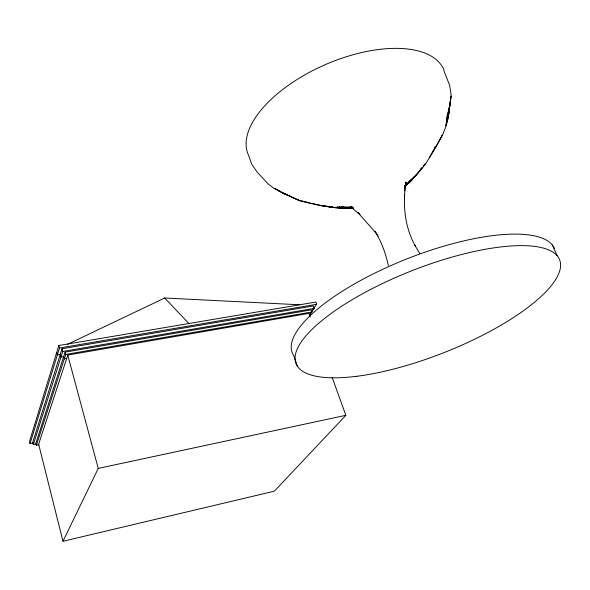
<?xml version="1.0" encoding="UTF-8"?>
<svg xmlns="http://www.w3.org/2000/svg" width="590" height="590" viewBox="0 0 590 590"><rect width="100%" height="100%" fill="white"/><g stroke="black" fill="none" stroke-linecap="round" stroke-linejoin="round"><path stroke-width="0.89" d="M405.035 188.689L405.057 187.532M450.93 98.338L450.915 96.177L450.443 99.717M450.708 99.496L448.393 116.444M405.75 183.114L405.787 181.963L405.153 187.672M450.155 103.877L450.214 102.852M449.75 105.868L449.809 104.828L448.017 118.229L448.341 117.388M448.393 111.156L448.466 110.124L446.696 123.952L445.996 125.641L447.655 113.073L445.9 126.607L442.721 134.653L435.398 147.825M404.423 195.769L404.534 194.317L404.563 199.413M404.998 188.35L404.585 196.241M405.02 187.974L405.205 185.415L404.821 190.821M448.946 108.907L449.034 107.823L446.755 122.993M449.255 108.56L449.499 106.79M449.853 104.135L450.207 101.48M448.843 113.383L449.049 112.336M311.822 311.07L316.683 304.285L315.864 302.05L58.823 345.504L29.5 441.512L30.031 443.643L33.556 442.935M30.031 443.643L59.487 348.004L58.823 345.504M310.76 313.187L314.234 308.356L313.356 305.945L62.031 348.764L32.752 442.286L33.328 444.587L36.012 444.049M33.328 444.587L62.747 351.448L62.031 348.764M309.271 315.606L311.889 311.97L311.137 309.89L65.107 352.142L35.872 443.319L36.366 445.303L38.962 444.779M36.366 445.303L65.726 354.45L65.107 352.142M405.522 185.614L406.643 182.789L405.087 185.739M447.286 120.921L447.965 119.187L451.188 95.204L449.617 85.196L443.827 70.645M332.126 377.334L345.851 415.316L274.372 491.168L62.975 541.273L98.242 468.408L67.761 355.187M441.637 136.349L442.072 135.523L433.827 150.649L425.788 163.548L423.443 166.137M434.985 147.36L435.435 146.519L429.299 157.847M404.976 186.595L405.426 185.843M420.368 170.171L409.77 182.369L404.888 186.211M407.867 183.247L409.018 181.772M406.156 185.26L407.115 183.807L405.913 185.135M417.713 173.571L418.214 172.855M409.814 181.211L410.323 180.496L404.865 186.514M309.19 315.377L310.266 313.88M411.105 179.935L411.628 179.242L404.784 186.647M412.395 178.689L412.919 178.003L405.5 186.116M413.678 177.465L414.195 176.779L405.197 186.211M416.474 174.987L417.012 174.308M420.751 168.88L421.99 167.516M423.222 166.151L425.08 164.109L422.691 167.671L418.62 172.096M418.303 172.243L421.968 168.209L413.487 178.062M413.959 177.229L416.341 174.655M411.127 180.665L412.307 179.36M410.19 181.823L410.736 181.248M408.553 183.291L409.128 182.745M406.149 184.655L411.724 180.26M404.77 186.411L407.543 184.22M67.703 344.243L164.676 298.002L299.654 304.779M98.242 468.408L345.851 415.316M66.692 358.455L64.295 358.875L63.683 356.581L60.977 357.053L60.269 354.391L57.363 354.892L56.706 352.422M62.747 351.448L314.234 308.356M65.726 354.45L311.889 311.97M59.487 348.004L316.683 304.285M351.168 207.953L347.724 208.159L338.948 206.957L339.833 207.097M352.51 207.982L343.085 208.454L325.112 206.183L326.786 206.566M330.695 207.053L332.443 206.95M335.74 207.599L337.546 207.496M334.995 207.739L337.576 207.584M340.762 208.196L344.258 207.99M346.234 207.96L339.988 208.336L322.516 205.917M349.14 207.953L343.874 208.27L349.818 207.99M351.581 207.923L352.444 207.982M327.214 206.205L328.003 206.301M300.576 200.873L309.875 202.997M307.102 202.621L320.06 205.239M310.48 203.447L314.927 204.052M346.219 208.204L337.096 206.965L337.981 207.097M322.708 205.593L324.53 205.844M324.301 205.991L319.846 205.394L321.521 205.829M332.819 207.341L315.65 204.649M352.805 207.761L347.51 207.119L352.791 207.872M303.223 201.234L299.639 200.748L281.15 192.384M353.174 208.137L345.651 207.061L346.536 207.238M350.032 207.953L342.694 206.957L350.777 208.086M303.739 201.802L307.368 202.289M348.498 207.997L340.806 206.957L349.236 208.115M330.289 207.038L327.716 206.478M331.256 206.92L332.148 207.09M350.254 207.415L351.131 207.643M294.314 198.343L295.841 198.911M296.659 199.368L298.938 200.217L278.709 191.027M292.736 197.576L293.495 197.871M290.605 196.345L291.335 196.647L288.812 195.526M352.09 207.628L352.931 207.982M288.215 195.283L277.175 190.039M277.809 189.987L273.679 188.151L268.185 184.006L257.343 172.317L251.657 164.145L248.825 155.885A106.642 51.854 -23.5 0 1 324.463 64.996A106.642 51.854 -23.5 0 1 444.005 69.974M280.147 191.381L274.534 188.512M352.23 207.621L349.914 206.53L353.513 208.926L351.625 206.367L354.103 209.782L359.878 214.546M283.812 193.564L284.741 194.066M287.345 195.061L288.127 195.629M164.676 298.002L188.999 323.6M378.065 236.03L375.093 231.686L376.096 233.065L360.446 215.49L358.278 212.37L358.868 213.329M377.364 235.063L376.391 233.729C382.209 243.449 385.875 254.563 388.375 265.559M419.77 253.501L414.482 244.666L415.308 245.934C407.041 231.118 403.899 214.576 404.497 197.702M552.174 244.776L557.211 255.684M310.296 316.911L309.138 313.334L67.806 355.062L38.638 444.182L62.975 541.273M297.5 366.361L293.731 355.608A141.099 45.142 -21.6 0 1 401.812 260.942A141.099 45.142 -21.6 0 1 554.489 248.523M356.869 376.265A141.659 43.985 -21.5 0 0 560.5 266.982A141.659 43.985 -21.5 0 0 366.183 291.777A141.659 43.985 -21.5 0 0 356.869 376.265"/></g></svg>
